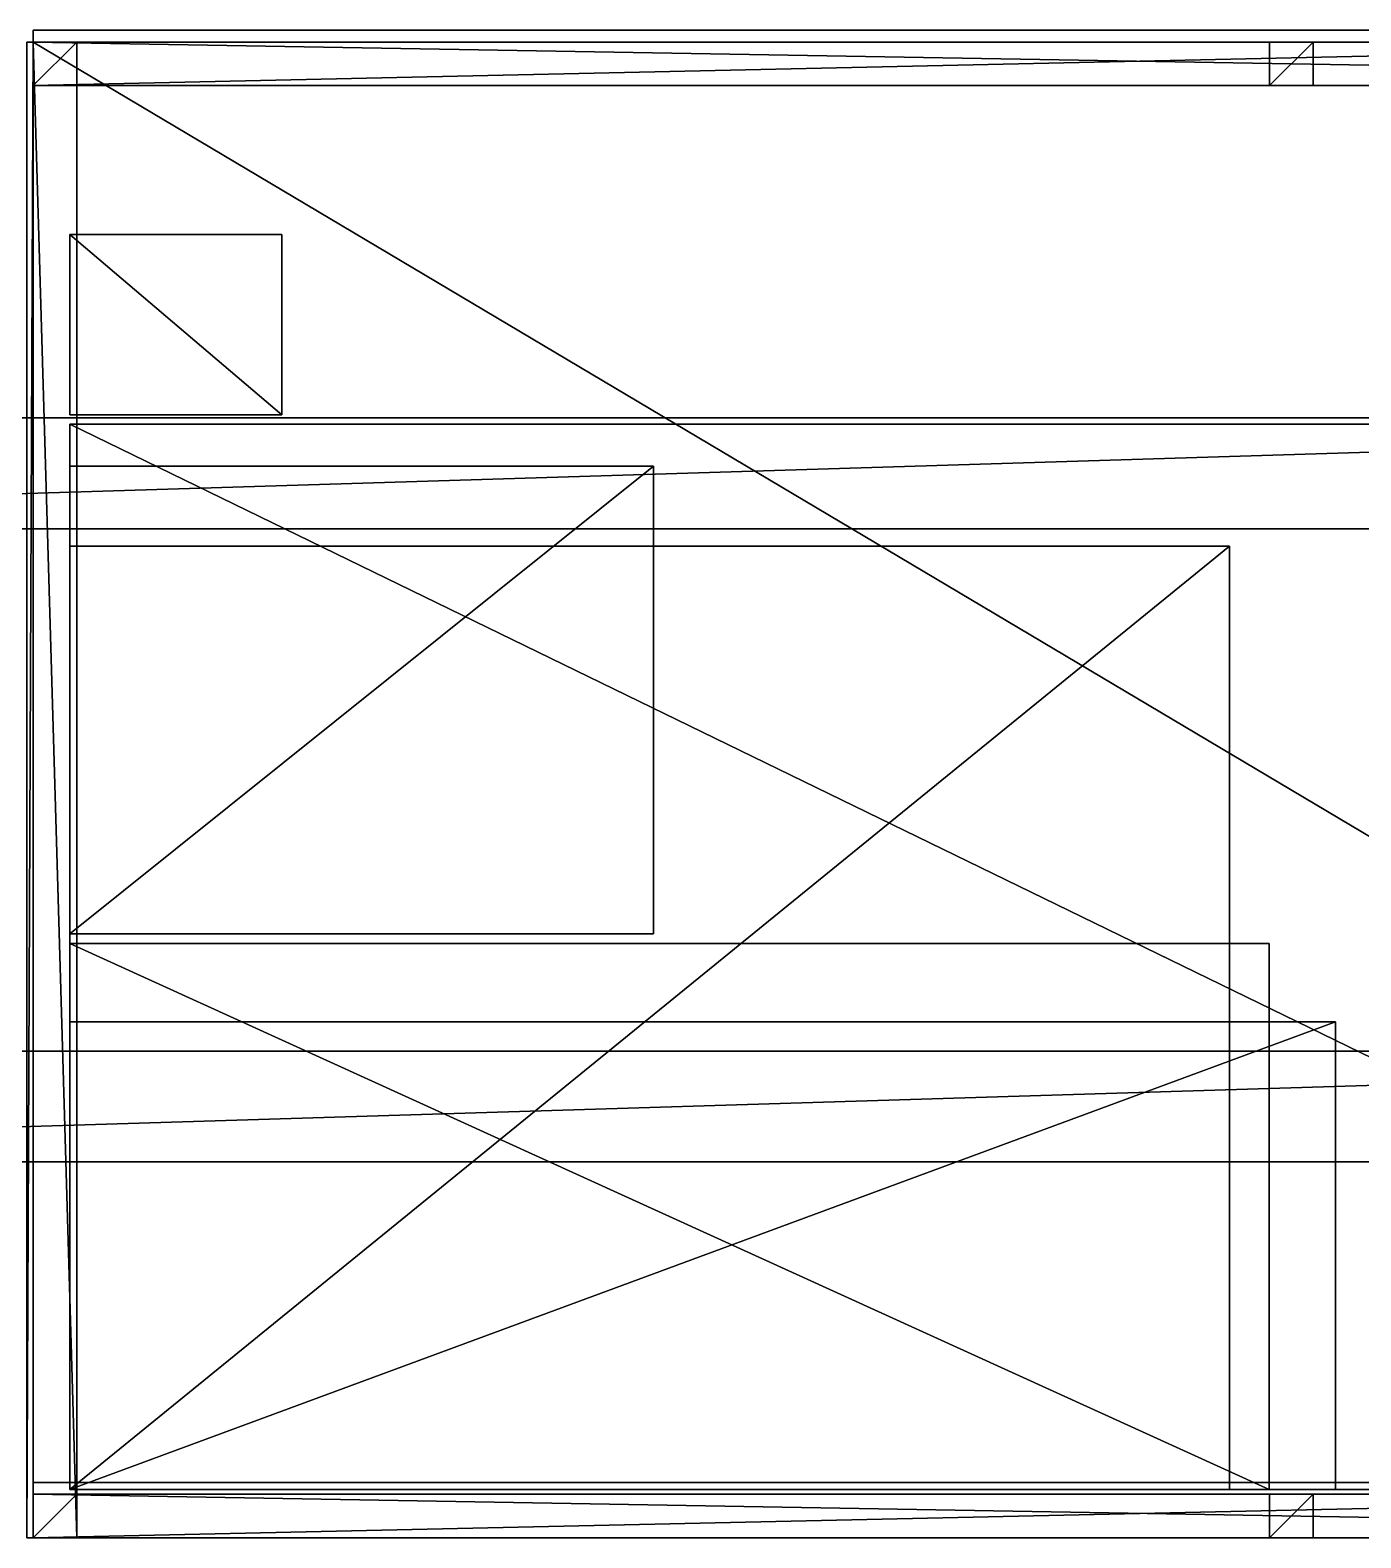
# Model space of a CAD drawing. Header units: millimetres. Extents: x -2048 to 3140, y -951 to 960.
# Drawn here: x -44 to 1638, y -945 to 960 of the extents above; entities that cross this region are included whole.
import ezdxf

# ---------------------------------------------------------------- set-up
doc = ezdxf.new("R2010")
doc.units = ezdxf.units.MM

msp = doc.modelspace()

# ---------------------------------------------------------------- linework, layer by layer
at = {"layer": 'CAD_75LAB'}
for points in [[(-40, 890, 790), (-40, 960, 720), (-40, 890, 720)], [(-40, 890, 790), (-40, 960, 790), (-40, 960, 720)], [(3140, 960, 790), (3140, 960, 720), (-40, 960, 720)], [(3140, 960, 790), (-40, 960, 720), (-40, 960, 790)], [(3140, 960, 720), (-40, 890, 720), (-40, 960, 720)], [(3140, 960, 720), (3140, 890, 720), (-40, 890, 720)], [(3140, 960, 790), (-40, 960, 790), (-40, 890, 790)], [(3140, 960, 790), (-40, 890, 790), (3140, 890, 790)], [(-40, 945, 2610), (-40, 945, 720), (-48, 945, 720)], [(-40, 945, 2610), (-48, 945, 720), (-48, 945, 2610)], [(-40, 945, 720), (-48, -945, 720), (-48, 945, 720)], [(-40, 945, 720), (-40, -945, 720), (-48, -945, 720)], [(-40, 945, 2610), (-48, 945, 2610), (-48, -945, 2610)], [(-40, 945, 2610), (-48, -945, 2610), (-40, -945, 2610)], [(-40, -945, 720), (-40, 945, 630), (-40, -945, 630)], [(-40, -945, 720), (-40, 945, 720), (-40, 945, 630)], [(3140, 945, 630), (-40, 945, 630), (-40, 945, 720)], [(3140, 945, 720), (3140, 945, 630), (-40, 945, 720)], [(3140, -945, 630), (-40, -945, 630), (-40, 945, 630)], [(3140, 945, 630), (3140, -945, 630), (-40, 945, 630)], [(3140, -945, 720), (-40, 945, 720), (-40, -945, 720)], [(3140, 945, 720), (-40, 945, 720), (3140, -945, 720)], [(-40, 945, 2610), (-40, 945, 720), (-40, 890, 720)], [(-40, 890, 2610), (-40, 945, 2610), (-40, 890, 720)], [(-40, 945, 2610), (15, 945, 720), (-40, 945, 720)], [(15, 945, 2610), (15, 945, 720), (-40, 945, 2610)], [(15, 945, 720), (-40, 890, 720), (-40, 945, 720)], [(15, 945, 720), (15, 890, 720), (-40, 890, 720)], [(15, 945, 2610), (-40, 945, 2610), (-40, 890, 2610)], [(15, 945, 2610), (-40, 890, 2610), (15, 890, 2610)], [(-40, 890, 2665), (-40, 945, 2610), (-40, 890, 2610)], [(-40, 890, 2665), (-40, 945, 2665), (-40, 945, 2610)], [(3140, 945, 2610), (-40, 945, 2610), (-40, 945, 2665)], [(3140, 945, 2665), (3140, 945, 2610), (-40, 945, 2665)], [(3140, 890, 2610), (-40, 890, 2610), (-40, 945, 2610)], [(3140, 945, 2610), (3140, 890, 2610), (-40, 945, 2610)], [(3140, 890, 2665), (-40, 945, 2665), (-40, 890, 2665)], [(3140, 945, 2665), (-40, 945, 2665), (3140, 890, 2665)], [(-40, -945, 2610), (-40, 945, 2665), (-40, 945, 2610)], [(-40, -945, 2665), (-40, 945, 2665), (-40, -945, 2610)], [(15, 945, 2665), (15, 945, 2610), (-40, 945, 2610)], [(15, 945, 2665), (-40, 945, 2610), (-40, 945, 2665)], [(-40, 945, 2610), (15, -945, 2610), (-40, -945, 2610)], [(15, 945, 2610), (15, -945, 2610), (-40, 945, 2610)], [(-40, 945, 2665), (-40, -945, 2665), (15, -945, 2665)], [(15, 945, 2665), (-40, 945, 2665), (15, -945, 2665)], [(-40, -945, 2610), (-40, -945, 720), (-40, 945, 720)], [(-40, -945, 2610), (-40, 945, 720), (-40, 945, 2610)], [(15, 945, 2610), (15, 890, 720), (15, 945, 720)], [(15, 890, 2610), (15, 890, 720), (15, 945, 2610)], [(15, -945, 2610), (15, 945, 2610), (15, 945, 2665)], [(15, -945, 2665), (15, -945, 2610), (15, 945, 2665)], [(1522.5, 945, 2610), (1522.5, 945, 720), (1522.5, 890, 720)], [(1522.5, 890, 2610), (1522.5, 945, 2610), (1522.5, 890, 720)], [(1522.5, 945, 2610), (1577.5, 945, 720), (1522.5, 945, 720)], [(1577.5, 945, 2610), (1577.5, 945, 720), (1522.5, 945, 2610)], [(1577.5, 945, 720), (1522.5, 890, 720), (1522.5, 945, 720)], [(1577.5, 945, 720), (1577.5, 890, 720), (1522.5, 890, 720)], [(1577.5, 945, 2610), (1522.5, 945, 2610), (1522.5, 890, 2610)], [(1577.5, 945, 2610), (1522.5, 890, 2610), (1577.5, 890, 2610)], [(1577.5, 945, 2610), (1577.5, 890, 720), (1577.5, 945, 720)], [(1577.5, 890, 2610), (1577.5, 890, 720), (1577.5, 945, 2610)], [(-40, 890, 2610), (-40, 890, 720), (15, 890, 720)], [(15, 890, 2610), (-40, 890, 2610), (15, 890, 720)], [(3140, 890, 2610), (-40, 890, 2665), (-40, 890, 2610)], [(3140, 890, 2665), (-40, 890, 2665), (3140, 890, 2610)], [(3140, 890, 790), (-40, 890, 720), (3140, 890, 720)], [(3140, 890, 790), (-40, 890, 790), (-40, 890, 720)], [(1522.5, 890, 2610), (1522.5, 890, 720), (1577.5, 890, 720)], [(1577.5, 890, 2610), (1522.5, 890, 2610), (1577.5, 890, 720)], [(6, 474, 882), (6, 702, 723), (6, 474, 723)], [(6, 474, 882), (6, 702, 882), (6, 702, 723)], [(274, 702, 723), (6, 702, 723), (6, 702, 882)], [(274, 702, 882), (274, 702, 723), (6, 702, 882)], [(274, 474, 723), (6, 474, 723), (6, 702, 723)], [(274, 702, 723), (274, 474, 723), (6, 702, 723)], [(274, 474, 882), (6, 702, 882), (6, 474, 882)], [(274, 702, 882), (6, 702, 882), (274, 474, 882)], [(274, 474, 882), (274, 474, 723), (274, 702, 723)], [(274, 474, 882), (274, 702, 723), (274, 702, 882)], [(3060, 470, 380), (-1500, 470, 380), (-1500, 470, 630)], [(3060, 470, 630), (3060, 470, 380), (-1500, 470, 630)], [(3060, 470, 380), (-1500, 330, 380), (-1500, 470, 380)], [(3060, 470, 380), (3060, 330, 380), (-1500, 330, 380)], [(3060, 470, 630), (-1500, 470, 630), (-1500, 330, 630)], [(3060, 470, 630), (-1500, 330, 630), (3060, 330, 630)], [(274, 474, 723), (6, 474, 882), (6, 474, 723)], [(274, 474, 882), (6, 474, 882), (274, 474, 723)], [(6, -884, 1264), (6, 462, 723), (6, -884, 723)], [(6, -884, 1264), (6, 462, 1264), (6, 462, 723)], [(2772, 462, 1264), (2772, 462, 723), (6, 462, 723)], [(2772, 462, 1264), (6, 462, 723), (6, 462, 1264)], [(2772, -884, 723), (6, -884, 723), (6, 462, 723)], [(2772, 462, 723), (2772, -884, 723), (6, 462, 723)], [(2772, -884, 1264), (6, 462, 1264), (6, -884, 1264)], [(2772, 462, 1264), (6, 462, 1264), (2772, -884, 1264)], [(6, -182, 2026), (6, 409, 1548), (6, -182, 1548)], [(6, -182, 2026), (6, 409, 2026), (6, 409, 1548)], [(744, 409, 2026), (744, 409, 1548), (6, 409, 1548)], [(744, 409, 2026), (6, 409, 1548), (6, 409, 2026)], [(744, 409, 1548), (6, -182, 1548), (6, 409, 1548)], [(744, 409, 1548), (744, -182, 1548), (6, -182, 1548)], [(744, 409, 2026), (6, 409, 2026), (6, -182, 2026)], [(744, 409, 2026), (6, -182, 2026), (744, -182, 2026)], [(744, -182, 2026), (744, -182, 1548), (744, 409, 1548)], [(744, -182, 2026), (744, 409, 1548), (744, 409, 2026)], [(3060, 330, 380), (-1500, 330, 630), (-1500, 330, 380)], [(3060, 330, 630), (-1500, 330, 630), (3060, 330, 380)], [(6, -884, 1542), (6, 308, 1270), (6, -884, 1270)], [(6, -884, 1542), (6, 308, 1542), (6, 308, 1270)], [(1472, 308, 1542), (1472, 308, 1270), (6, 308, 1270)], [(1472, 308, 1542), (6, 308, 1270), (6, 308, 1542)], [(1472, 308, 1270), (6, -884, 1270), (6, 308, 1270)], [(1472, 308, 1270), (1472, -884, 1270), (6, -884, 1270)], [(1472, 308, 1542), (6, 308, 1542), (6, -884, 1542)], [(1472, 308, 1542), (6, -884, 1542), (1472, -884, 1542)], [(1472, -884, 1542), (1472, -884, 1270), (1472, 308, 1270)], [(1472, -884, 1542), (1472, 308, 1270), (1472, 308, 1542)], [(744, -182, 2026), (6, -182, 1548), (744, -182, 1548)], [(744, -182, 2026), (6, -182, 2026), (6, -182, 1548)], [(6, -884, 1548), (6, -194, 1952), (6, -194, 1548)], [(6, -884, 1952), (6, -194, 1952), (6, -884, 1548)], [(1522, -194, 1952), (1522, -194, 1548), (6, -194, 1548)], [(1522, -194, 1952), (6, -194, 1548), (6, -194, 1952)], [(1522, -884, 1548), (6, -884, 1548), (6, -194, 1548)], [(1522, -194, 1548), (1522, -884, 1548), (6, -194, 1548)], [(1522, -884, 1952), (6, -194, 1952), (6, -884, 1952)], [(1522, -194, 1952), (6, -194, 1952), (1522, -884, 1952)], [(1522, -884, 1548), (1522, -194, 1548), (1522, -194, 1952)], [(1522, -884, 1952), (1522, -884, 1548), (1522, -194, 1952)], [(6, -884, 1958), (6, -293, 2240), (6, -293, 1958)], [(6, -884, 2240), (6, -293, 2240), (6, -884, 1958)], [(1606, -293, 2240), (1606, -293, 1958), (6, -293, 1958)], [(1606, -293, 2240), (6, -293, 1958), (6, -293, 2240)], [(1606, -293, 1958), (6, -884, 1958), (6, -293, 1958)], [(1606, -293, 1958), (1606, -884, 1958), (6, -884, 1958)], [(1606, -293, 2240), (6, -293, 2240), (6, -884, 2240)], [(1606, -293, 2240), (6, -884, 2240), (1606, -884, 2240)], [(1606, -884, 1958), (1606, -293, 1958), (1606, -293, 2240)], [(1606, -884, 2240), (1606, -884, 1958), (1606, -293, 2240)], [(3060, -330, 380), (-1500, -330, 380), (-1500, -330, 630)], [(3060, -330, 630), (3060, -330, 380), (-1500, -330, 630)], [(3060, -330, 380), (-1500, -470, 380), (-1500, -330, 380)], [(3060, -330, 380), (3060, -470, 380), (-1500, -470, 380)], [(3060, -330, 630), (-1500, -330, 630), (-1500, -470, 630)], [(3060, -330, 630), (-1500, -470, 630), (3060, -470, 630)], [(3060, -470, 380), (-1500, -470, 630), (-1500, -470, 380)], [(3060, -470, 630), (-1500, -470, 630), (3060, -470, 380)], [(-40, -945, 790), (-40, -875, 720), (-40, -945, 720)], [(-40, -945, 790), (-40, -875, 790), (-40, -875, 720)], [(3140, -875, 790), (3140, -875, 720), (-40, -875, 720)], [(3140, -875, 790), (-40, -875, 720), (-40, -875, 790)], [(3140, -875, 720), (-40, -945, 720), (-40, -875, 720)], [(3140, -875, 720), (3140, -945, 720), (-40, -945, 720)], [(3140, -875, 790), (-40, -875, 790), (-40, -945, 790)], [(3140, -875, 790), (-40, -945, 790), (3140, -945, 790)], [(-40, -890, 2610), (-40, -890, 720), (-40, -945, 720)], [(-40, -945, 2610), (-40, -890, 2610), (-40, -945, 720)], [(-40, -890, 2610), (15, -890, 720), (-40, -890, 720)], [(15, -890, 2610), (15, -890, 720), (-40, -890, 2610)], [(15, -890, 720), (-40, -945, 720), (-40, -890, 720)], [(15, -890, 720), (15, -945, 720), (-40, -945, 720)], [(15, -890, 2610), (-40, -890, 2610), (-40, -945, 2610)], [(15, -890, 2610), (-40, -945, 2610), (15, -945, 2610)], [(-40, -945, 2665), (-40, -890, 2610), (-40, -945, 2610)], [(-40, -945, 2665), (-40, -890, 2665), (-40, -890, 2610)], [(3140, -890, 2610), (-40, -890, 2610), (-40, -890, 2665)], [(3140, -890, 2665), (3140, -890, 2610), (-40, -890, 2665)], [(3140, -945, 2610), (-40, -945, 2610), (-40, -890, 2610)], [(3140, -890, 2610), (3140, -945, 2610), (-40, -890, 2610)], [(3140, -945, 2665), (-40, -890, 2665), (-40, -945, 2665)], [(3140, -890, 2665), (-40, -890, 2665), (3140, -945, 2665)], [(2772, -884, 1264), (6, -884, 723), (2772, -884, 723)], [(2772, -884, 1264), (6, -884, 1264), (6, -884, 723)], [(1472, -884, 1542), (6, -884, 1270), (1472, -884, 1270)], [(1472, -884, 1542), (6, -884, 1542), (6, -884, 1270)], [(1522, -884, 1952), (6, -884, 1548), (1522, -884, 1548)], [(1522, -884, 1952), (6, -884, 1952), (6, -884, 1548)], [(1606, -884, 2240), (6, -884, 1958), (1606, -884, 1958)], [(1606, -884, 2240), (6, -884, 2240), (6, -884, 1958)], [(15, -890, 2610), (15, -945, 720), (15, -890, 720)], [(15, -945, 2610), (15, -945, 720), (15, -890, 2610)], [(1522.5, -890, 2610), (1522.5, -890, 720), (1522.5, -945, 720)], [(1522.5, -945, 2610), (1522.5, -890, 2610), (1522.5, -945, 720)], [(1522.5, -890, 2610), (1577.5, -890, 720), (1522.5, -890, 720)], [(1577.5, -890, 2610), (1577.5, -890, 720), (1522.5, -890, 2610)], [(1577.5, -890, 720), (1522.5, -945, 720), (1522.5, -890, 720)], [(1577.5, -890, 720), (1577.5, -945, 720), (1522.5, -945, 720)], [(1577.5, -890, 2610), (1522.5, -890, 2610), (1522.5, -945, 2610)], [(1577.5, -890, 2610), (1522.5, -945, 2610), (1577.5, -945, 2610)], [(1577.5, -890, 2610), (1577.5, -945, 720), (1577.5, -890, 720)], [(1577.5, -945, 2610), (1577.5, -945, 720), (1577.5, -890, 2610)], [(-40, -945, 2610), (-48, -945, 720), (-40, -945, 720)], [(-40, -945, 2610), (-48, -945, 2610), (-48, -945, 720)], [(3140, -945, 630), (-40, -945, 720), (-40, -945, 630)], [(3140, -945, 720), (-40, -945, 720), (3140, -945, 630)], [(-40, -945, 2610), (-40, -945, 720), (15, -945, 720)], [(15, -945, 2610), (-40, -945, 2610), (15, -945, 720)], [(3140, -945, 2610), (-40, -945, 2665), (-40, -945, 2610)], [(3140, -945, 2665), (-40, -945, 2665), (3140, -945, 2610)], [(3140, -945, 790), (-40, -945, 720), (3140, -945, 720)], [(3140, -945, 790), (-40, -945, 790), (-40, -945, 720)], [(15, -945, 2665), (-40, -945, 2610), (15, -945, 2610)], [(15, -945, 2665), (-40, -945, 2665), (-40, -945, 2610)], [(1522.5, -945, 2610), (1522.5, -945, 720), (1577.5, -945, 720)], [(1577.5, -945, 2610), (1522.5, -945, 2610), (1577.5, -945, 720)]]:
    msp.add_3dface(points, dxfattribs=at)

doc.saveas('drawing.dxf')
